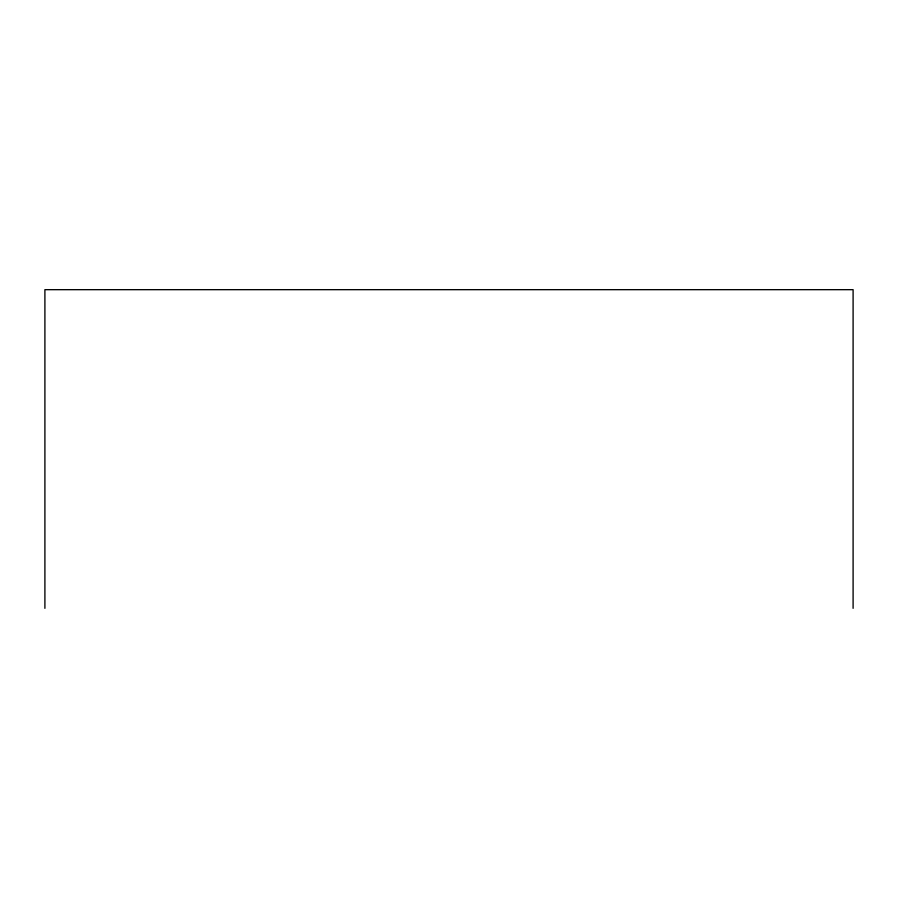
<?xml version="1.0" encoding="UTF-8"?>
<svg xmlns="http://www.w3.org/2000/svg" width="898" height="898" viewBox="0 0 898 898"><rect width="100%" height="100%" fill="white"/><g stroke="black" fill="none" stroke-linecap="round" stroke-linejoin="round"><path stroke-width="1.35" d="M853.1 608.328L853.1 289.672L44.9 289.672L44.9 608.328"/></g></svg>
